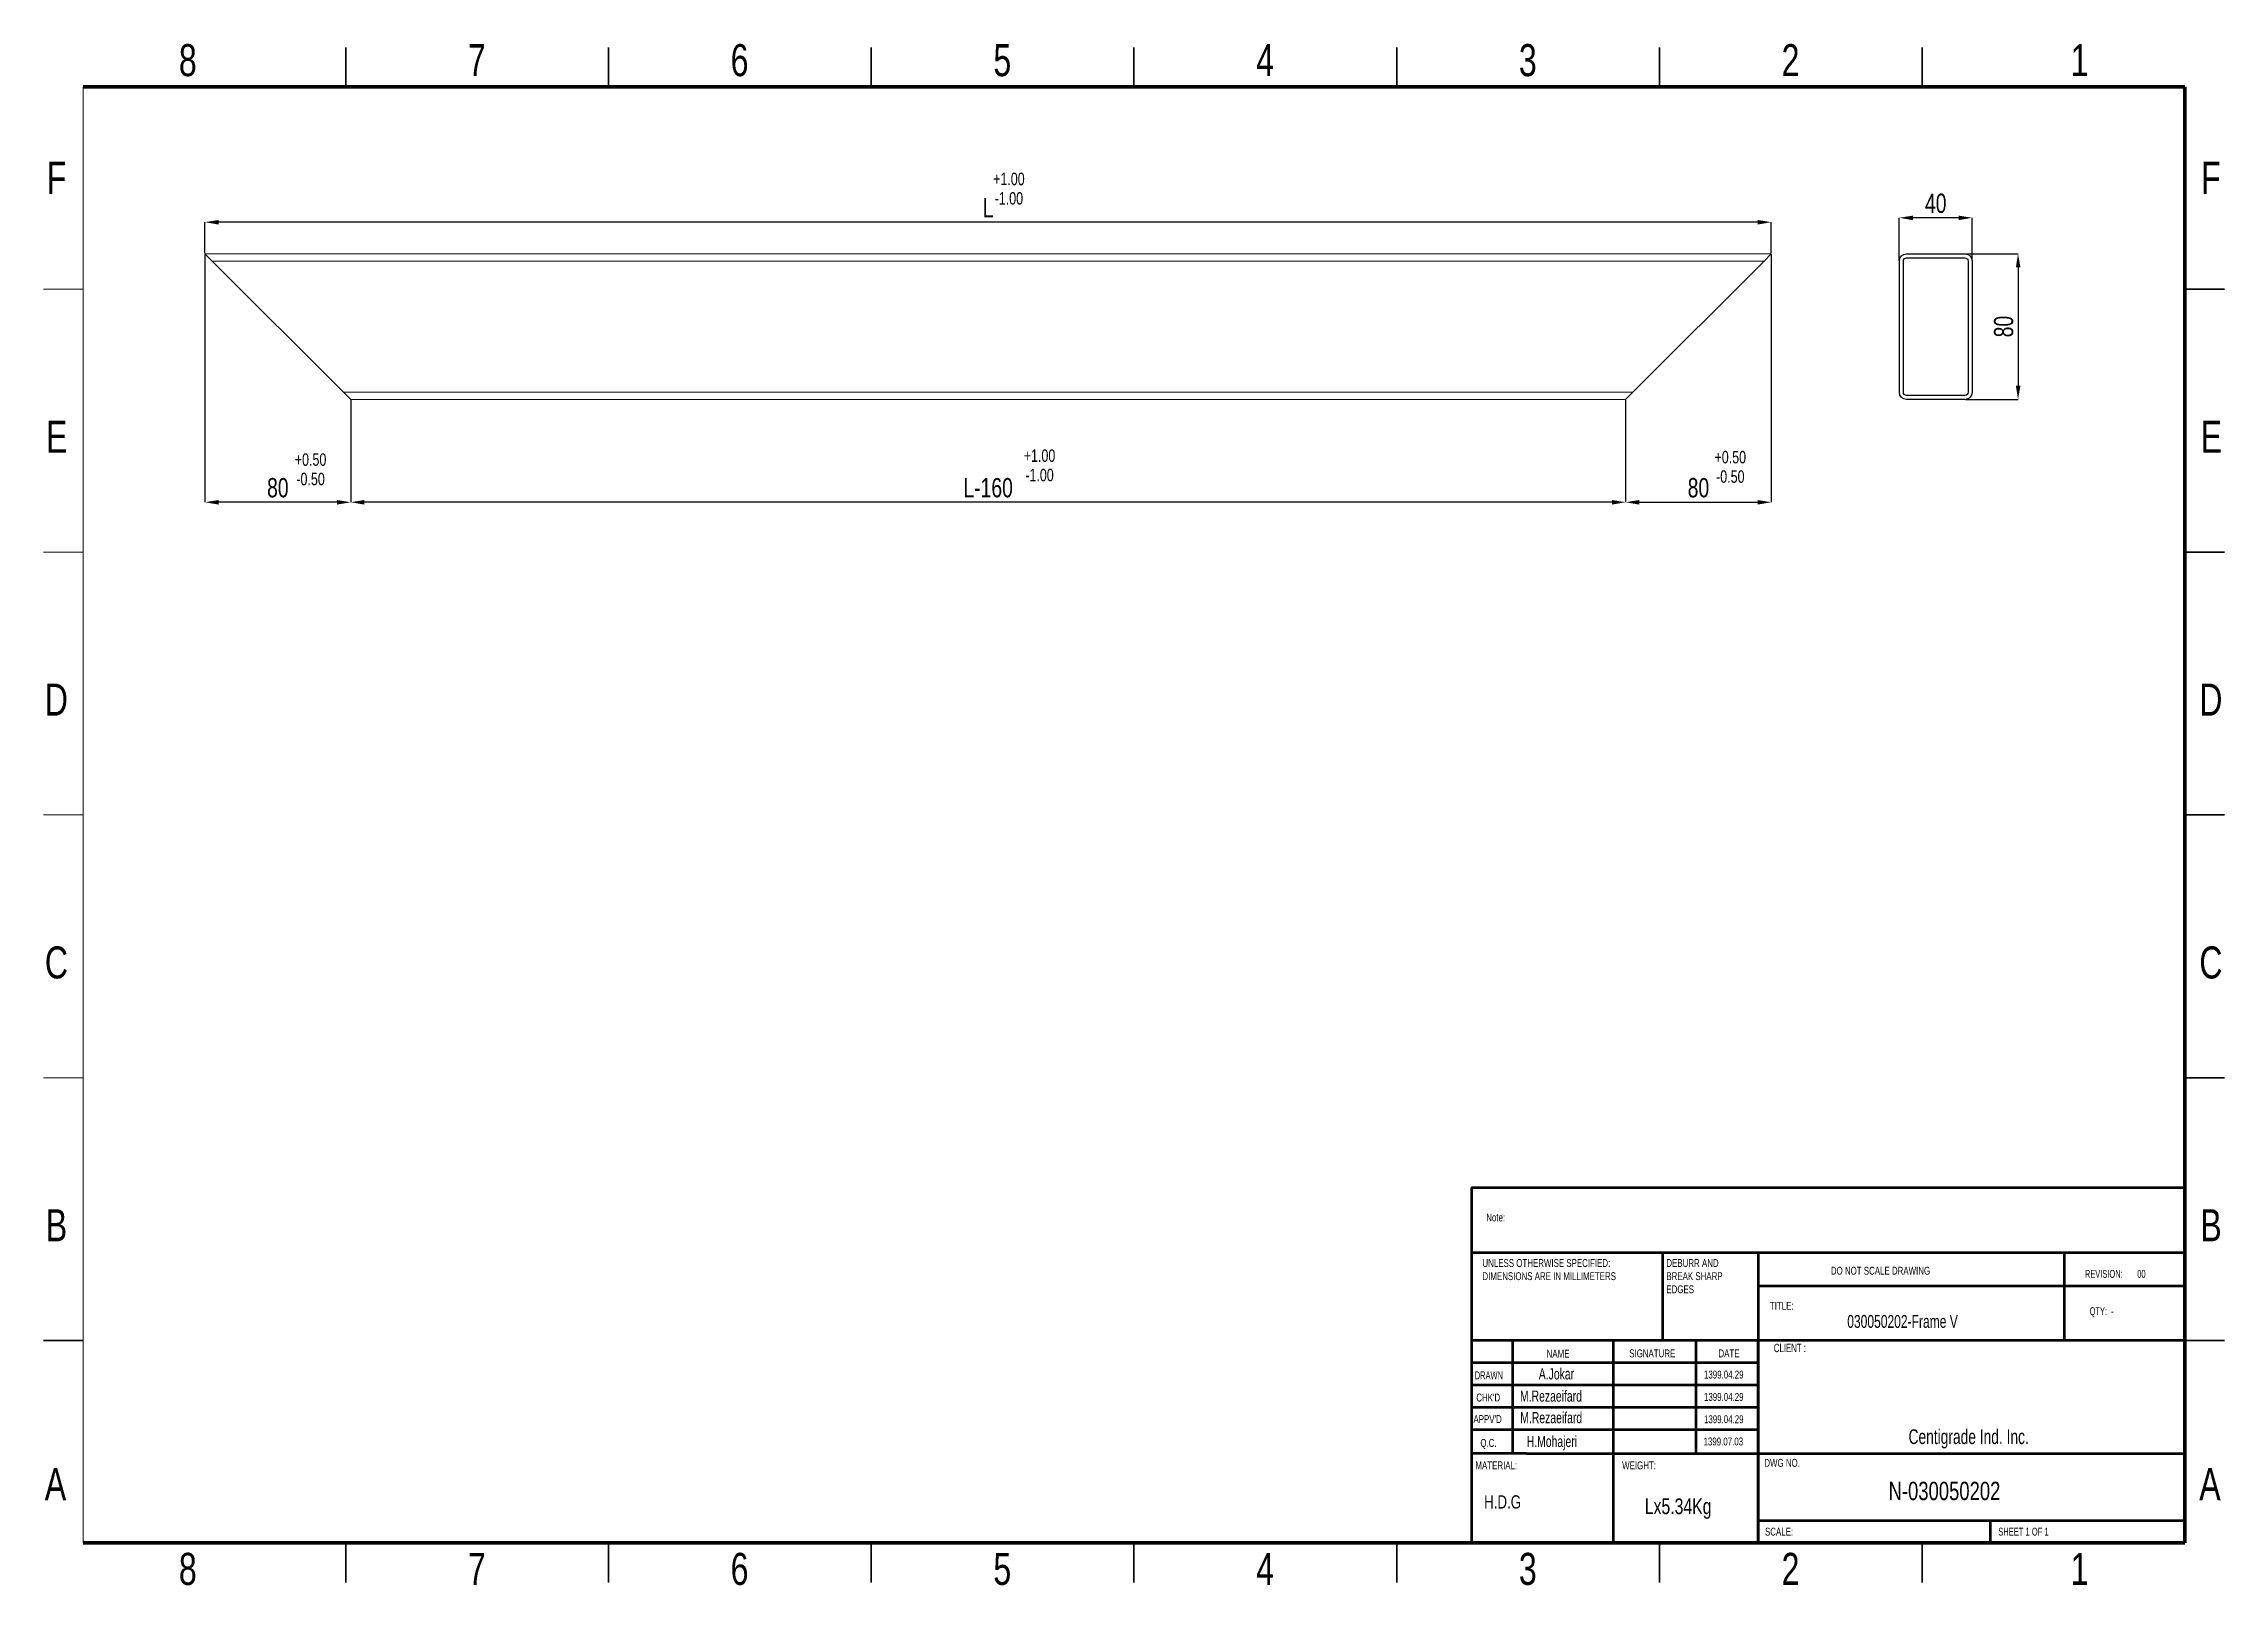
# Model space of a CAD drawing. Header units: millimetres. Extents: x 1019 to 2217, y 483 to 1329.
import ezdxf

# ---------------------------------------------------------------- set-up
doc = ezdxf.new("R2010")
doc.units = ezdxf.units.MM
doc.styles.add('SLDTEXTSTYLE0', font='TXT', dxfattribs={"width": 0.75})
doc.styles.add('SLDTEXTSTYLE1', font='TXT', dxfattribs={"width": 0.686449})
doc.styles.add('SLDTEXTSTYLE2', font='TXT', dxfattribs={"width": 0.652778})
doc.styles.add('SLDTEXTSTYLE3', font='TXT', dxfattribs={"width": 0.692308})
doc.styles.add('SLDTEXTSTYLE4', font='TXT', dxfattribs={"width": 0.7})
doc.styles.add('SLDTEXTSTYLE5', font='TXT', dxfattribs={"width": 0.678571})
doc.dimstyles.new('SLDDIMSTYLE0', dxfattribs={"dimscale": 5, "dimtxt": 2.116667, "dimasz": 1.5, "dimexe": 0, "dimexo": 0.0625, "dimgap": 0.529167, "dimtad": 1, "dimdec": 1, "dimlfac": 10, "dimrnd": 1e-09, "dimzin": 4, "dimdsep": 46, "dimtxsty": 'SLDTEXTSTYLE0', "dimcen": 0.09, "dimadec": 0, "dimazin": 1, "dimtfac": 1, "dimtdec": 1, "dimtofl": 0, "dimtmove": 0, "dimatfit": 3, "dimfxl": 1, "dimfrac": 2, "dimtolj": 1, "dimtzin": 12, "dimarcsym": 0})

# ---------------------------------------------------------------- blocks, each defined once
blk = doc.blocks.new('SW_NOTE_62')
at = {"color": 0, "linetype": 'Continuous', "lineweight": 0, "char_height": 1.5, "attachment_point": 1, "style": 'SLDTEXTSTYLE0'}
for s, insert in [('UNLESS OTHERWISE SPECIFIED:', (0, 1.93)), ('DIMENSIONS ARE IN MILLIMETERS', (0, -0.57))]:
    blk.add_mtext(s, dxfattribs=dict(at, insert=insert))
blk = doc.blocks.new('SW_NOTE_63')
at = {"color": 0, "linetype": 'Continuous', "lineweight": 0, "char_height": 1.5, "attachment_point": 1, "style": 'SLDTEXTSTYLE0'}
for s, insert in [('DEBURR AND', (0, 1.93)), ('BREAK SHARP', (0, -0.57)), ('EDGES', (0, -3.07))]:
    blk.add_mtext(s, dxfattribs=dict(at, insert=insert))
blk = doc.blocks.new('*D8')
at = {"color": 0, "lineweight": -2, "transparency": 16777216}
for p, q in [((1108, 1214.1), (1108, 1231.1)), ((1960.5, 1231.1), (1115.5, 1231.1)), ((1968, 1214.1), (1968, 1231.1))]:
    blk.add_line(p, q, dxfattribs=at)
at = {"color": 0, "transparency": 16777216}
for points in [[(1115.5, 1232.3), (1115.5, 1229.8), (1108, 1231.1)], [(1960.5, 1232.3), (1960.5, 1229.8), (1968, 1231.1)]]:
    blk.add_solid(points, dxfattribs=at)
at = {"layer": 'Defpoints', "color": 0, "transparency": 16777216}
for p in [(1108, 1231.1), (1108, 1213.8), (1968, 1213.8)]:
    blk.add_point(p, dxfattribs=at)
at = {"color": 0, "transparency": 16777216, "insert": (1538, 1239), "char_height": 10.58, "attachment_point": 5, "style": 'SLDTEXTSTYLE0'}
blk.add_mtext('\\A1;L', dxfattribs=at)
blk = doc.blocks.new('*D4')
at = {"color": 0, "lineweight": -2, "transparency": 16777216}
for p, q in [((1188, 1133.4), (1188, 1077.4)), ((1888, 1133.4), (1888, 1077.4)), ((1880.5, 1077.4), (1195.5, 1077.4))]:
    blk.add_line(p, q, dxfattribs=at)
at = {"color": 0, "transparency": 16777216}
for points in [[(1195.5, 1078.6), (1195.5, 1076.1), (1188, 1077.4)], [(1880.5, 1078.6), (1880.5, 1076.1), (1888, 1077.4)]]:
    blk.add_solid(points, dxfattribs=at)
at = {"layer": 'Defpoints', "color": 0, "transparency": 16777216}
for p in [(1188, 1133.8), (1888, 1133.8), (1188, 1077.4)]:
    blk.add_point(p, dxfattribs=at)
at = {"color": 0, "transparency": 16777216, "insert": (1538, 1085.3), "char_height": 10.58, "attachment_point": 5, "style": 'SLDTEXTSTYLE0'}
blk.add_mtext('\\A1;L-160', dxfattribs=at)
blk = doc.blocks.new('*D5')
at = {"color": 0, "lineweight": -2, "transparency": 16777216}
for p, q in [((1108, 1213.4), (1108, 1077.4)), ((1188, 1133.4), (1188, 1077.4)), ((1180.5, 1077.4), (1115.5, 1077.4))]:
    blk.add_line(p, q, dxfattribs=at)
at = {"color": 0, "transparency": 16777216}
for points in [[(1115.5, 1078.6), (1115.5, 1076.1), (1108, 1077.4)], [(1180.5, 1078.6), (1180.5, 1076.1), (1188, 1077.4)]]:
    blk.add_solid(points, dxfattribs=at)
at = {"layer": 'Defpoints', "color": 0, "transparency": 16777216}
for p in [(1108, 1213.8), (1188, 1133.8), (1108, 1077.4)]:
    blk.add_point(p, dxfattribs=at)
at = {"color": 0, "transparency": 16777216, "insert": (1148, 1085.3), "char_height": 10.58, "attachment_point": 5, "style": 'SLDTEXTSTYLE0'}
blk.add_mtext('\\A1;80', dxfattribs=at)
blk = doc.blocks.new('*D3')
at = {"color": 0, "lineweight": -2, "transparency": 16777216}
for p, q in [((1968, 1213.4), (1968, 1077.4)), ((1888, 1133.4), (1888, 1077.4)), ((1895.5, 1077.4), (1960.5, 1077.4))]:
    blk.add_line(p, q, dxfattribs=at)
at = {"color": 0, "transparency": 16777216}
for points in [[(1895.5, 1078.6), (1895.5, 1076.1), (1888, 1077.4)], [(1960.5, 1078.6), (1960.5, 1076.1), (1968, 1077.4)]]:
    blk.add_solid(points, dxfattribs=at)
at = {"layer": 'Defpoints', "color": 0, "transparency": 16777216}
for p in [(1968, 1213.8), (1888, 1133.8), (1968, 1077.4)]:
    blk.add_point(p, dxfattribs=at)
at = {"color": 0, "transparency": 16777216, "insert": (1928, 1085.3), "char_height": 10.58, "attachment_point": 5, "style": 'SLDTEXTSTYLE0'}
blk.add_mtext('\\A1;80', dxfattribs=at)
blk = doc.blocks.new('*D6')
at = {"color": 0, "lineweight": -2, "transparency": 16777216}
for p, q in [((2038.3, 1210.1), (2038.3, 1233.5)), ((2070.8, 1233.5), (2045.8, 1233.5)), ((2078.3, 1210.1), (2078.3, 1233.5))]:
    blk.add_line(p, q, dxfattribs=at)
at = {"color": 0, "transparency": 16777216}
for points in [[(2045.8, 1234.7), (2045.8, 1232.2), (2038.3, 1233.5)], [(2070.8, 1234.7), (2070.8, 1232.2), (2078.3, 1233.5)]]:
    blk.add_solid(points, dxfattribs=at)
at = {"layer": 'Defpoints', "color": 0, "transparency": 16777216}
for p in [(2038.3, 1233.5), (2038.3, 1209.8), (2078.3, 1209.8)]:
    blk.add_point(p, dxfattribs=at)
at = {"color": 0, "transparency": 16777216, "insert": (2058.3, 1241.4), "char_height": 10.58, "attachment_point": 5, "style": 'SLDTEXTSTYLE0'}
blk.add_mtext('\\A1;40', dxfattribs=at)
blk = doc.blocks.new('*D7')
at = {"color": 0, "lineweight": -2, "transparency": 16777216}
for p, q in [((2074.6, 1213.8), (2103.5, 1213.8)), ((2103.5, 1206.3), (2103.5, 1141.3)), ((2074.6, 1133.8), (2103.5, 1133.8))]:
    blk.add_line(p, q, dxfattribs=at)
at = {"color": 0, "transparency": 16777216}
for points in [[(2102.3, 1206.3), (2104.8, 1206.3), (2103.5, 1213.8)], [(2102.3, 1141.3), (2104.8, 1141.3), (2103.5, 1133.8)]]:
    blk.add_solid(points, dxfattribs=at)
at = {"layer": 'Defpoints', "color": 0, "transparency": 16777216}
for p in [(2074.3, 1213.8), (2074.3, 1133.8), (2103.5, 1133.8)]:
    blk.add_point(p, dxfattribs=at)
at = {"color": 0, "transparency": 16777216, "insert": (2095.6, 1173.8), "char_height": 10.58, "attachment_point": 5, "rotation": 90, "style": 'SLDTEXTSTYLE0'}
blk.add_mtext('\\A1;80', dxfattribs=at)

msp = doc.modelspace()

# ---------------------------------------------------------------- linework, layer by layer
at = {"linetype": 'Continuous', "lineweight": 35}
for p, q in [((1185.299, 1305.419), (1185.299, 1327.058)), ((1329.563, 1305.419), (1329.563, 1327.058)), ((1473.827, 1305.419), (1473.827, 1327.058)), ((1618.09, 1327.058), (1618.09, 1305.419)), ((1618.09, 1305.419), (1618.09, 1327.058)), ((1762.354, 1305.419), (1762.354, 1327.058)), ((1906.618, 1305.419), (1906.618, 1327.058)), ((2050.881, 1305.419), (2050.881, 1327.058)), ((2195.145, 1194.336), (2216.784, 1194.336)), ((2195.145, 1050.072), (2216.784, 1050.072)), ((2216.784, 905.809), (2195.145, 905.809)), ((2195.145, 905.809), (2216.784, 905.809)), ((2195.145, 761.545), (2216.784, 761.545)), ((1041.036, 617.281), (1019.396, 617.281)), ((2195.145, 617.281), (2216.784, 617.281)), ((1185.299, 506.198), (1185.299, 484.559)), ((1329.563, 506.198), (1329.563, 484.559)), ((1473.827, 506.198), (1473.827, 484.559)), ((1618.09, 484.559), (1618.09, 506.198)), ((1618.09, 506.198), (1618.09, 484.559)), ((1762.354, 506.198), (1762.354, 484.559)), ((1906.618, 506.198), (1906.618, 484.559)), ((2050.881, 506.198), (2050.881, 484.559))]:
    msp.add_line(p, q, dxfattribs=at)
at = {"linetype": 'Continuous', "lineweight": 70}
for p, q in [((1041.036, 1305.419), (2195.145, 1305.419)), ((2195.145, 1305.419), (2195.145, 506.198)), ((2195.145, 506.198), (1041.036, 506.198))]:
    msp.add_line(p, q, dxfattribs=at)
at = {"lineweight": 20}
msp.add_line((1041.036, 1305.419), (1041.036, 506.198), dxfattribs=at)
at = {"color": 7, "linetype": 'Continuous', "lineweight": 20}
for p, q in [((1968.003, 1213.758), (1108.003, 1213.758)), ((1108.003, 1213.758), (1112.003, 1209.758)), ((1112.003, 1209.758), (1108.003, 1213.758)), ((1964.003, 1209.758), (1112.003, 1209.758)), ((1112.003, 1209.758), (1184.003, 1137.758)), ((1892.003, 1137.758), (1964.003, 1209.758)), ((1964.003, 1209.758), (1968.003, 1213.758)), ((1968.003, 1213.758), (1964.003, 1209.758)), ((1892.003, 1137.758), (1184.003, 1137.758)), ((1184.003, 1137.758), (1188.003, 1133.758)), ((1188.003, 1133.758), (1184.003, 1137.758)), ((1888.003, 1133.758), (1892.003, 1137.758)), ((1892.003, 1137.758), (1888.003, 1133.758)), ((1888.003, 1133.758), (1188.003, 1133.758))]:
    msp.add_line(p, q, dxfattribs=at)
at = {"linetype": 'Continuous', "lineweight": 20}
for p, q in [((1041.036, 1194.336), (1019.396, 1194.336)), ((1041.036, 1050.072), (1019.396, 1050.072)), ((1019.396, 905.809), (1041.036, 905.809)), ((1041.036, 905.809), (1019.396, 905.809)), ((1041.036, 761.545), (1019.396, 761.545))]:
    msp.add_line(p, q, dxfattribs=at)
at = {"linetype": 'Continuous', "lineweight": 50}
for p, q in [((1803.325, 701.234), (2195.145, 701.234)), ((1803.325, 701.234), (1803.325, 665.61)), ((1803.325, 665.61), (2195.145, 665.61)), ((1803.325, 665.61), (1803.325, 506.92)), ((1908.349, 665.61), (1908.349, 617.281)), ((1960.861, 665.61), (1960.861, 506.198)), ((2129.043, 617.281), (2129.043, 665.61)), ((2195.145, 647.216), (1960.861, 647.216)), ((2195.145, 617.281), (1803.325, 617.281)), ((1825.83, 617.281), (1825.83, 555.248)), ((1881.201, 617.281), (1881.201, 506.92)), ((1926.544, 617.281), (1926.544, 555.248)), ((1960.861, 506.92), (1960.861, 617.281)), ((1960.861, 605.019), (1803.325, 605.019)), ((1960.861, 592.757), (1803.325, 592.757)), ((1960.861, 580.494), (1803.325, 580.494)), ((1960.861, 568.232), (1803.325, 568.232)), ((1833.332, 555.248), (1803.325, 555.248)), ((1833.332, 555.248), (2195.145, 555.248)), ((1960.861, 518.461), (2195.145, 518.461)), ((2088.39, 506.198), (2088.39, 518.461))]:
    msp.add_line(p, q, dxfattribs=at)
for points in [[(2042.311, 1213.758), (2074.311, 1213.758, -0.41421356), (2078.311, 1209.758), (2078.311, 1137.758, -0.41421356), (2074.311, 1133.758), (2042.311, 1133.758, -0.41421356), (2038.311, 1137.758), (2038.311, 1209.758, -0.41421356)], [(2042.311, 1211.558), (2074.311, 1211.558, -0.41421356), (2076.111, 1209.758), (2076.111, 1137.758, -0.41421356), (2074.311, 1135.958), (2042.311, 1135.958, -0.41421356), (2040.511, 1137.758), (2040.511, 1209.758, -0.41421356)]]:
    msp.add_lwpolyline(points, format="xyb", close=True)

# ---------------------------------------------------------------- block references
at = {"linetype": 'Continuous', "lineweight": 0, "xscale": 2.885272671197784, "yscale": 2.885272671197784, "zscale": 2.885272671197784}
for name, p in [('SW_NOTE_62', (1809.409, 656.433)), ('SW_NOTE_63', (1910.395, 656.433))]:
    msp.add_blockref(name, p, dxfattribs=at)

# ---------------------------------------------------------------- texts
at = {"linetype": 'Continuous', "lineweight": 0}
for s, insert, char_height, attachment_point, style in [('8', (1098.564, 1328.829), 17.589, 2, 'SLDTEXTSTYLE0'), ('7', (1257.254, 1328.829), 17.589, 2, 'SLDTEXTSTYLE0'), ('6', (1401.518, 1328.829), 17.589, 2, 'SLDTEXTSTYLE0'), ('5', (1545.781, 1328.829), 17.589, 2, 'SLDTEXTSTYLE0'), ('4', (1690.045, 1328.829), 17.589, 2, 'SLDTEXTSTYLE0'), ('3', (1834.309, 1328.829), 17.589, 2, 'SLDTEXTSTYLE0'), ('2', (1978.572, 1328.829), 17.589, 2, 'SLDTEXTSTYLE0'), ('1', (2137.262, 1328.829), 17.589, 2, 'SLDTEXTSTYLE0'), ('F', (1026.426, 1264.234), 17.589, 2, 'SLDTEXTSTYLE0'), ('F', (2209.388, 1264.234), 17.589, 2, 'SLDTEXTSTYLE0'), ('E', (2209.602, 1122.134), 17.589, 2, 'SLDTEXTSTYLE0'), ('D', (2209.37, 977.87), 17.589, 2, 'SLDTEXTSTYLE0'), ('C', (2209.388, 833.607), 17.589, 2, 'SLDTEXTSTYLE0'), ('Note:', (1811.497, 687.008), 4.3279, 1, 'SLDTEXTSTYLE0'), ('B', (2209.437, 689.343), 17.589, 2, 'SLDTEXTSTYLE0'), ('DO NOT SCALE DRAWING', (2000.72, 657.77), 4.32791, 1, 'SLDTEXTSTYLE0'), ('REVISION:       00', (2140.195, 656.044), 4.32791, 1, 'SLDTEXTSTYLE2'), ('TITLE:', (1967.24, 638.533), 4.3279, 1, 'SLDTEXTSTYLE0'), ('QTY:  -', (2142.852, 635.563), 4.3279, 1, 'SLDTEXTSTYLE5'), ('030050202-Frame V', (2009.717, 631.313), 7.06892, 1, 'SLDTEXTSTYLE4'), ('NAME', (1844.648, 612.236), 4.3279, 1, 'SLDTEXTSTYLE0'), ('SIGNATURE', (1889.98, 612.41), 4.3279, 1, 'SLDTEXTSTYLE0'), ('DATE', (1938.984, 612.41), 4.3279, 1, 'SLDTEXTSTYLE0'), ('CLIENT :', (1969.4, 615.508), 4.5804, 1, 'SLDTEXTSTYLE4'), ('DRAWN', (1805.181, 600.359), 4.3279, 1, 'SLDTEXTSTYLE1'), ('A.Jokar', (1840.352, 602.045), 6.1072, 1, 'SLDTEXTSTYLE4'), ('1399.04.29', (1931.052, 600.78), 4.3279, 1, 'SLDTEXTSTYLE0'), ("CHK'D", (1806.035, 588.174), 4.3279, 1, 'SLDTEXTSTYLE0'), ('M.Rezaeifard', (1830.034, 589.861), 6.10716, 1, 'SLDTEXTSTYLE4'), ('1399.04.29', (1931.052, 588.518), 4.3279, 1, 'SLDTEXTSTYLE0'), ("APPV'D", (1804.484, 576.356), 4.3279, 1, 'SLDTEXTSTYLE0'), ('M.Rezaeifard', (1830.162, 578.042), 6.10716, 1, 'SLDTEXTSTYLE4'), ('1399.04.29', (1931.052, 576.255), 4.3279, 1, 'SLDTEXTSTYLE0'), ('Q.C.', (1808.274, 563.256), 4.3279, 1, 'SLDTEXTSTYLE0'), ('H.Mohajeri', (1833.719, 564.943), 6.1072, 1, 'SLDTEXTSTYLE4'), ('1399.07.03', (1930.804, 564.054), 4.3279, 1, 'SLDTEXTSTYLE0'), ('Centigrade Ind. Inc.', (2043.382, 568.551), 8.07876, 1, 'SLDTEXTSTYLE4'), ('MATERIAL:', (1805.562, 550.934), 4.3279, 1, 'SLDTEXTSTYLE0'), ('WEIGHT:', (1886.114, 550.929), 4.3239, 1, 'SLDTEXTSTYLE0'), ('DWG NO.', (1964.188, 552.322), 4.3279, 1, 'SLDTEXTSTYLE0'), ('A', (1025.907, 547.243), 17.589, 2, 'SLDTEXTSTYLE0'), ('N-030050202', (2032.397, 539.783), 10.09845, 1, 'SLDTEXTSTYLE0'), ('A', (2208.869, 547.243), 17.589, 2, 'SLDTEXTSTYLE0'), ('Lx5.34Kg', (1898.531, 530.644), 8.6477, 1, 'SLDTEXTSTYLE0'), ('SCALE:', (1964.537, 514.566), 4.3279, 1, 'SLDTEXTSTYLE0'), ('SHEET 1 OF 1', (2092.655, 514.566), 4.32791, 1, 'SLDTEXTSTYLE3'), ('8', (1098.564, 500.756), 17.589, 2, 'SLDTEXTSTYLE0'), ('7', (1257.254, 500.756), 17.589, 2, 'SLDTEXTSTYLE0'), ('6', (1401.518, 500.756), 17.589, 2, 'SLDTEXTSTYLE0'), ('5', (1545.781, 500.756), 17.589, 2, 'SLDTEXTSTYLE0'), ('4', (1690.045, 500.756), 17.589, 2, 'SLDTEXTSTYLE0'), ('3', (1834.309, 500.756), 17.589, 2, 'SLDTEXTSTYLE0'), ('2', (1978.572, 500.756), 17.589, 2, 'SLDTEXTSTYLE0'), ('1', (2137.262, 500.756), 17.589, 2, 'SLDTEXTSTYLE0')]:
    msp.add_mtext(s, dxfattribs=dict(at, insert=insert, char_height=char_height, attachment_point=attachment_point, style=style))
at = {"color": 7, "linetype": 'Continuous', "lineweight": 18, "char_height": 6.836, "attachment_point": 2, "style": 'SLDTEXTSTYLE0'}
for s, insert in [('\\A1;+1.00', (1549.391, 1258.267)), ('\\A1;-1.00', (1549.391, 1247.593)), ('\\A1;+0.50', (1165.973, 1104.217)), ('\\A1;+1.00', (1566.211, 1106.397)), ('\\A1;+0.50', (1945.492, 1105.568)), ('\\A1;-0.50', (1165.973, 1093.544)), ('\\A1;-1.00', (1566.211, 1095.723)), ('\\A1;-0.50', (1945.492, 1094.895))]:
    msp.add_mtext(s, dxfattribs=dict(at, insert=insert))
at = {"linetype": 'Continuous', "lineweight": 20, "char_height": 17.589, "attachment_point": 2, "style": 'SLDTEXTSTYLE0'}
for s, insert in [('E', (1026.64, 1122.134)), ('D', (1026.408, 977.87)), ('C', (1026.426, 833.607)), ('B', (1026.475, 689.343))]:
    msp.add_mtext(s, dxfattribs=dict(at, insert=insert))
at = {"color": 7, "linetype": 'Continuous', "lineweight": 0, "insert": (1810.337, 532.359), "char_height": 7.2789, "attachment_point": 1, "style": 'SLDTEXTSTYLE0'}
msp.add_mtext('H.D.G', dxfattribs=at)

# ---------------------------------------------------------------- dimensions: what is measured, and where the dimension line sits
for base, p1, p2, text, picture, middle in [((1108.003, 1231.07), (1968.003, 1213.758), (1108.003, 1213.758), 'L', '*D8', (1538.003, 1239.007)), ((2038.311, 1233.475), (2078.311, 1209.758), (2038.311, 1209.758), '40', '*D6', (2058.311, 1241.412)), ((1108.003, 1077.399), (1188.003, 1133.758), (1108.003, 1213.758), '80', '*D5', (1148.003, 1085.336)), ((1188.003, 1077.399), (1888.003, 1133.758), (1188.003, 1133.758), 'L-160', '*D4', (1538.003, 1085.336))]:
    dim = msp.add_linear_dim(base=base, p1=p1, p2=p2, text=text, dimstyle='SLDDIMSTYLE0')
    dim.commit()
    dim.dimension.update_dxf_attribs({"geometry": picture, "text_midpoint": middle})
dim = msp.add_linear_dim(base=(1968.003, 1077.399), p1=(1888.003, 1133.758), p2=(1968.003, 1213.758), text='80', dimstyle='SLDDIMSTYLE0')
dim.commit()
dim.dimension.update_dxf_attribs({"geometry": '*D3', "text_midpoint": (1928.003, 1077.399), "dimtype": 160})
dim = msp.add_linear_dim(base=(2103.506, 1133.758), p1=(2074.311, 1213.758), p2=(2074.311, 1133.758), angle=90, text='80', dimstyle='SLDDIMSTYLE0')
dim.commit()
dim.dimension.update_dxf_attribs({"geometry": '*D7', "text_midpoint": (2095.568, 1173.758)})

doc.saveas('drawing.dxf')
